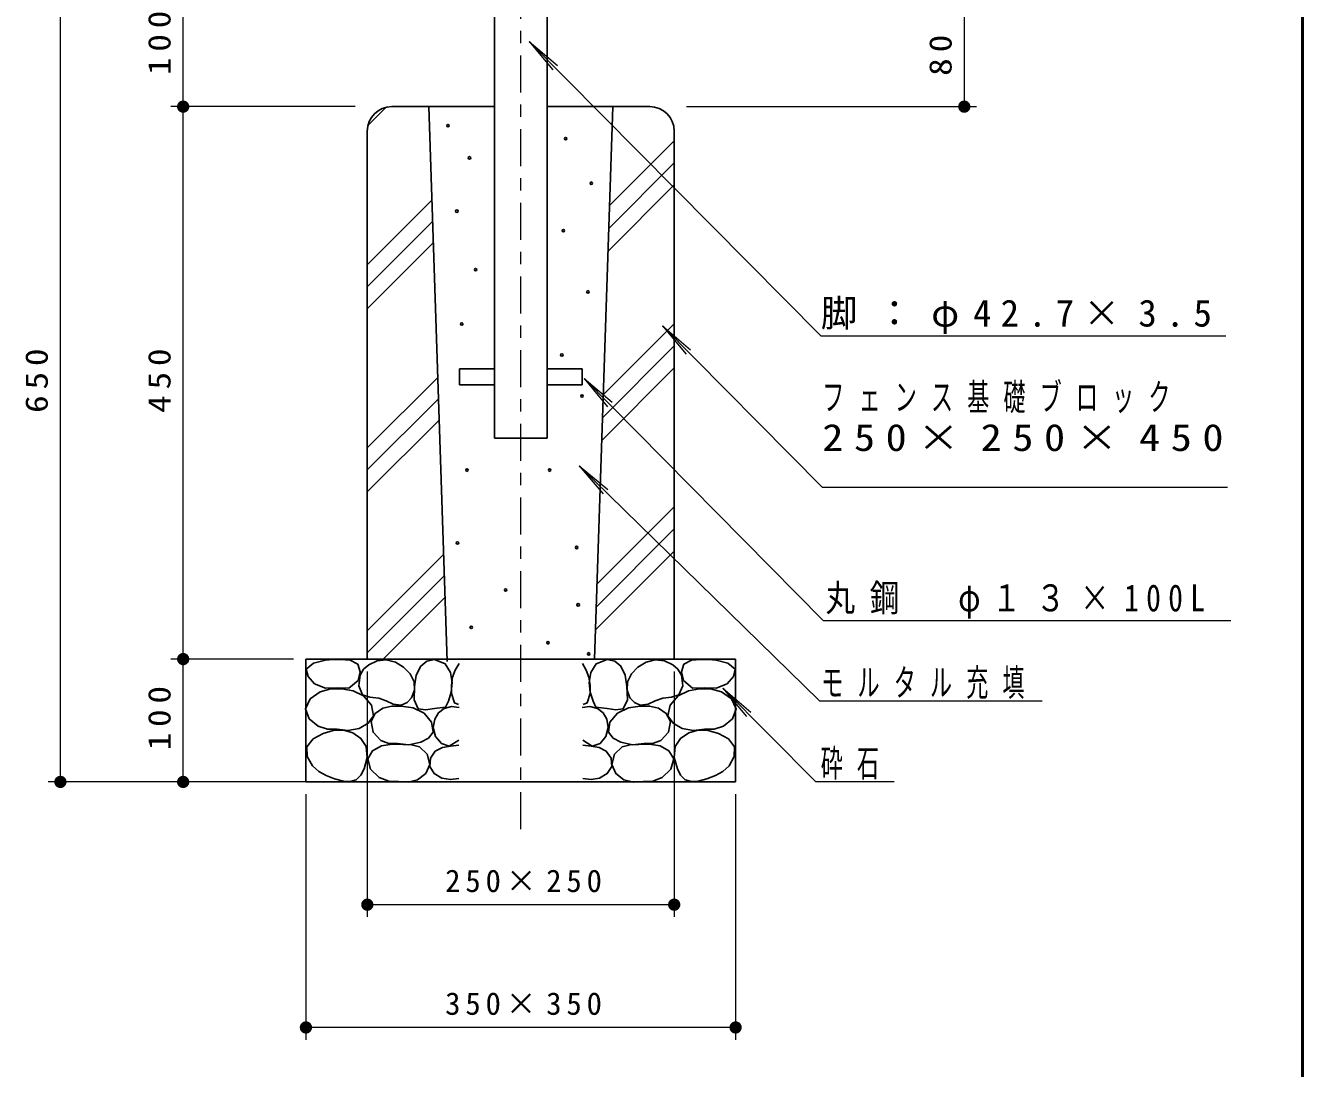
# Model space of a CAD drawing. Units: millimetres on the paper, scale 1:10. Extents: x -385 to 0, y -5 to 267.
# Drawn here: x -104 to 0, y 100.5 to 185.4 of the extents above; entities that cross this region are included whole.
import ezdxf

# ---------------------------------------------------------------- set-up
doc = ezdxf.new("R2010")
doc.units = ezdxf.units.MM
doc.linetypes.add('USER2', pattern=[6, 3, -1, 1, -1])
doc.layers.add('LY_1', color=7, linetype='Continuous', lineweight=13)
doc.styles.add('ＭＳ ゴシック', font='')
doc.styles.get('ＭＳ ゴシック').set_extended_font_data('MS Gothic')

# ---------------------------------------------------------------- blocks, each defined once
blk = doc.blocks.new('filled_dot')
at = {"color": 0, "linetype": 'Continuous', "lineweight": -2, "const_width": 1.25}
blk.add_lwpolyline([(-0.625, 0, 1), (0.625, 0, 1)], format="xyb", close=True, dxfattribs=at)

msp = doc.modelspace()

# ---------------------------------------------------------------- linework, layer by layer
at = {"layer": 'LY_1', "lineweight": 50}
msp.add_line((0, 0), (0, 267), dxfattribs=at)
at = {"layer": 'LY_1', "linetype": 'USER2'}
msp.add_line((-63.675, 119.955), (-63.675, 241.557), dxfattribs=at)
at = {"layer": 'LY_1', "lineweight": 25}
for p, q in [((-65.815, 151.793), (-65.815, 211.793)), ((-61.535, 151.793), (-61.535, 211.793)), ((-74.175, 178.793), (-71.175, 178.793)), ((-71.175, 178.793), (-65.815, 178.793)), ((-71.175, 178.793), (-69.672, 133.593)), ((-56.175, 178.793), (-61.535, 178.793)), ((-57.675, 133.793), (-56.175, 178.793)), ((-56.175, 178.793), (-53.175, 178.793)), ((-76.175, 133.793), (-76.175, 176.793)), ((-51.175, 133.793), (-51.175, 176.793)), ((-65.815, 157.443), (-68.675, 157.443)), ((-68.675, 157.443), (-68.675, 156.143)), ((-58.675, 157.443), (-61.535, 157.443)), ((-58.675, 157.443), (-58.675, 156.143)), ((-65.815, 156.143), (-68.675, 156.143)), ((-58.675, 156.143), (-61.535, 156.143)), ((-65.815, 151.793), (-61.535, 151.793)), ((-81.175, 133.793), (-46.175, 133.793)), ((-81.175, 123.793), (-81.175, 133.793)), ((-46.175, 123.793), (-46.175, 133.793)), ((-46.175, 123.793), (-81.175, 123.793))]:
    msp.add_line(p, q, dxfattribs=at)
at = {"layer": 'LY_1'}
for p, q in [((-101.175, 123.793), (-101.175, 188.793)), ((-91.175, 178.793), (-91.175, 188.793)), ((-27.548, 186.793), (-27.548, 178.793)), ((-62.98, 184.095), (-61.062, 181.788)), ((-62.98, 184.095), (-60.691, 182.156)), ((-39.237, 160.13), (-62.98, 184.095)), ((-77.175, 178.793), (-92.175, 178.793)), ((-91.175, 133.793), (-91.175, 178.793)), ((-76.114, 177.285), (-74.667, 178.731)), ((-50.175, 178.793), (-26.548, 178.793)), ((-56.444, 170.736), (-51.175, 176.004)), ((-56.506, 168.878), (-51.175, 174.208)), ((-56.568, 167.02), (-51.175, 172.412)), ((-76.175, 165.91), (-70.921, 171.164)), ((-76.175, 164.114), (-70.864, 169.426)), ((-76.175, 162.318), (-70.806, 167.687)), ((-56.958, 155.316), (-51.175, 161.098)), ((-52.126, 160.935), (-50.209, 158.628)), ((-52.126, 160.935), (-49.837, 158.996)), ((-39.116, 147.797), (-52.126, 160.935)), ((-57.02, 153.458), (-51.175, 159.302)), ((-39.237, 160.13), (-6.237, 160.13)), ((-57.082, 151.6), (-51.175, 157.506)), ((-76.175, 151.004), (-70.442, 156.738)), ((-58.512, 156.66), (-56.599, 154.349)), ((-58.512, 156.66), (-56.227, 154.717)), ((-39.046, 136.935), (-58.512, 156.66)), ((-76.175, 149.208), (-70.384, 155)), ((-76.175, 147.412), (-70.326, 153.261)), ((-58.912, 149.524), (-56.958, 147.248)), ((-58.912, 149.524), (-56.593, 147.621)), ((-39.352, 130.398), (-58.912, 149.524)), ((-39.116, 147.797), (-6.116, 147.797)), ((-57.472, 139.896), (-51.175, 146.193)), ((-57.534, 138.038), (-51.175, 144.397)), ((-57.595, 136.18), (-51.175, 142.6)), ((-76.175, 136.098), (-69.962, 142.312)), ((-76.175, 134.302), (-69.904, 140.573)), ((-74.888, 133.793), (-69.846, 138.835)), ((-39.046, 136.935), (-5.842, 136.935)), ((-82.175, 133.793), (-92.175, 133.793)), ((-91.175, 123.793), (-91.175, 133.793)), ((-76.175, 132.793), (-76.175, 112.793)), ((-51.175, 132.793), (-51.175, 112.793)), ((-47.218, 131.415), (-45.292, 129.116)), ((-47.218, 131.415), (-44.922, 129.485)), ((-39.654, 123.838), (-47.218, 131.415)), ((-39.352, 130.398), (-21.197, 130.398)), ((-71.219, 123.793), (-102.175, 123.793)), ((-39.654, 123.838), (-33.246, 123.838)), ((-81.175, 122.793), (-81.175, 102.793)), ((-46.175, 122.793), (-46.175, 102.793)), ((-51.175, 113.793), (-76.175, 113.793)), ((-46.175, 103.793), (-81.175, 103.793))]:
    msp.add_line(p, q, dxfattribs=at)
at = {"layer": 'LY_1', "lineweight": 25}
for points in [[(-78.641, 131.443), (-79.579, 131.42), (-80.475, 131.79), (-80.997, 132.368), (-81.144, 132.98), (-80.556, 133.474), (-79.583, 133.698), (-78.968, 133.761), (-78.369, 133.773), (-77.578, 133.705), (-76.956, 133.376), (-76.769, 132.758), (-76.932, 132.063), (-77.675, 131.419)], [(-74.057, 130.13), (-74.631, 130.404), (-75.247, 130.601), (-75.961, 130.685), (-76.56, 130.898), (-76.872, 131.605), (-76.758, 132.484), (-76.474, 132.966), (-76.064, 133.326), (-75.376, 133.642), (-74.627, 133.723), (-73.885, 133.536), (-73.215, 133.128), (-72.691, 132.594), (-72.372, 131.939), (-72.34, 131.278), (-72.571, 130.65), (-72.937, 130.261), (-73.413, 130.056)], [(-69.795, 129.882), (-70.712, 129.783), (-71.43, 129.67), (-72.026, 129.734), (-72.358, 130.467), (-72.323, 131.567), (-72.192, 132.491), (-71.827, 133.227), (-71.328, 133.615), (-70.712, 133.773), (-69.82, 133.401), (-69.387, 132.713), (-69.25, 131.889), (-69.338, 131.115), (-69.572, 130.378)], [(-57.555, 129.882), (-56.638, 129.783), (-55.92, 129.67), (-55.325, 129.734), (-54.992, 130.467), (-55.027, 131.567), (-55.158, 132.491), (-55.523, 133.227), (-56.023, 133.615), (-56.638, 133.773), (-57.53, 133.401), (-57.963, 132.713), (-58.1, 131.889), (-58.012, 131.115), (-57.778, 130.378)], [(-53.293, 130.13), (-52.719, 130.404), (-52.103, 130.601), (-51.389, 130.685), (-50.79, 130.898), (-50.478, 131.605), (-50.592, 132.484), (-50.876, 132.966), (-51.286, 133.326), (-51.974, 133.642), (-52.723, 133.723), (-53.466, 133.536), (-54.135, 133.128), (-54.659, 132.594), (-54.978, 131.939), (-55.01, 131.278), (-54.779, 130.65), (-54.413, 130.261), (-53.937, 130.056)], [(-48.709, 131.443), (-47.771, 131.42), (-46.875, 131.79), (-46.353, 132.368), (-46.206, 132.98), (-46.795, 133.474), (-47.767, 133.698), (-48.382, 133.761), (-48.981, 133.773), (-49.772, 133.705), (-50.394, 133.376), (-50.581, 132.758), (-50.418, 132.063), (-49.675, 131.419)], [(-78.641, 128.098), (-79.418, 128.085), (-80.178, 128.321), (-80.918, 128.944), (-81.218, 129.758), (-80.835, 130.548), (-80.029, 131.121), (-79.142, 131.364), (-78.245, 131.369), (-77.332, 131.218), (-76.486, 130.799), (-75.836, 130.049), (-75.668, 129.188), (-76.093, 128.565), (-76.833, 128.148), (-77.749, 127.978)], [(-48.709, 128.098), (-47.932, 128.085), (-47.172, 128.321), (-46.432, 128.944), (-46.132, 129.758), (-46.515, 130.548), (-47.321, 131.121), (-48.208, 131.364), (-49.105, 131.369), (-50.018, 131.218), (-50.864, 130.799), (-51.514, 130.049), (-51.682, 129.188), (-51.257, 128.565), (-50.518, 128.148), (-49.601, 127.978)], [(-73.71, 126.909), (-74.411, 126.917), (-75.073, 127.157), (-75.703, 127.844), (-75.866, 128.718), (-75.523, 129.366), (-74.9, 129.808), (-74.169, 129.973), (-73.413, 129.957), (-72.445, 129.818), (-71.555, 129.387), (-70.942, 128.658), (-70.811, 127.85), (-71.197, 127.365), (-71.827, 127.033), (-72.781, 126.825)], [(-53.64, 126.909), (-52.94, 126.917), (-52.277, 127.157), (-51.648, 127.844), (-51.484, 128.718), (-51.827, 129.366), (-52.45, 129.808), (-53.181, 129.973), (-53.937, 129.957), (-54.905, 129.818), (-55.795, 129.387), (-56.408, 128.658), (-56.539, 127.85), (-56.153, 127.365), (-55.523, 127.033), (-54.57, 126.825)], [(-78.121, 123.861), (-78.842, 124.034), (-79.533, 124.307), (-80.133, 124.637), (-80.649, 125.1), (-81.064, 125.864), (-81.095, 126.661), (-80.597, 127.298), (-79.781, 127.726), (-78.945, 127.969), (-78.127, 128.01), (-77.353, 127.801), (-76.697, 127.338), (-76.263, 126.686), (-76.177, 125.787), (-76.436, 124.852), (-76.698, 124.334), (-77.08, 123.96), (-77.583, 123.821)], [(-49.229, 123.861), (-48.509, 124.034), (-47.817, 124.307), (-47.218, 124.637), (-46.702, 125.1), (-46.287, 125.864), (-46.256, 126.661), (-46.753, 127.298), (-47.569, 127.726), (-48.405, 127.969), (-49.223, 128.01), (-49.997, 127.801), (-50.654, 127.338), (-51.087, 126.686), (-51.173, 125.787), (-50.914, 124.852), (-50.653, 124.334), (-50.27, 123.96), (-49.767, 123.821)], [(-73.636, 123.835), (-74.431, 123.866), (-75.197, 124.157), (-75.91, 124.834), (-76.139, 125.669), (-75.742, 126.312), (-75.024, 126.734), (-74.162, 126.864), (-73.289, 126.834), (-72.586, 126.822), (-71.926, 126.66), (-71.297, 126.045), (-71.084, 125.198), (-71.409, 124.468), (-72.075, 123.959), (-72.851, 123.766)], [(-53.714, 123.835), (-52.919, 123.866), (-52.153, 124.157), (-51.44, 124.834), (-51.211, 125.669), (-51.608, 126.312), (-52.326, 126.734), (-53.188, 126.864), (-54.061, 126.834), (-54.764, 126.822), (-55.424, 126.66), (-56.053, 126.045), (-56.266, 125.198), (-55.941, 124.468), (-55.275, 123.959), (-54.499, 123.766)]]:
    msp.add_lwpolyline(points, close=True, dxfattribs=at)
for points in [[(-68.705, 133.45), (-69.014, 132.899), (-69.226, 132.311), (-69.324, 131.677), (-69.325, 130.997), (-69.077, 130.229), (-68.755, 130.105)], [(-58.645, 133.45), (-58.336, 132.899), (-58.125, 132.311), (-58.026, 131.677), (-58.026, 130.997), (-58.273, 130.229), (-58.595, 130.105)], [(-68.73, 127.181), (-69.498, 126.711), (-70.131, 126.925), (-70.613, 127.503), (-70.807, 128.212), (-70.687, 128.916), (-70.38, 129.424), (-69.919, 129.783), (-69.31, 129.926), (-68.68, 129.857)], [(-58.62, 127.181), (-57.852, 126.711), (-57.219, 126.925), (-56.737, 127.503), (-56.543, 128.212), (-56.663, 128.916), (-56.97, 129.424), (-57.431, 129.783), (-58.04, 129.926), (-58.67, 129.857)], [(-68.73, 124.059), (-69.407, 123.98), (-70.093, 124.109), (-70.719, 124.477), (-71.084, 125.05), (-71.025, 125.719), (-70.638, 126.289), (-70.057, 126.585), (-69.399, 126.711), (-68.73, 126.785)], [(-58.62, 124.059), (-57.943, 123.98), (-57.257, 124.109), (-56.631, 124.477), (-56.266, 125.05), (-56.325, 125.719), (-56.712, 126.289), (-57.293, 126.585), (-57.951, 126.711), (-58.62, 126.785)]]:
    msp.add_lwpolyline(points, dxfattribs=at)
for centre in [(-69.608, 177.245), (-60.019, 176.19), (-67.85, 174.619), (-57.932, 172.556), (-68.882, 170.281), (-60.207, 168.687), (-67.356, 165.51), (-58.209, 163.705), (-68.48, 161.089), (-60.329, 158.565), (-58.682, 155.222), (-68.06, 149.187), (-61.326, 149.187), (-68.828, 143.256), (-59.126, 142.888), (-64.909, 139.425), (-58.999, 138.217), (-67.711, 136.386), (-61.461, 135.124), (-58.14, 134.221)]:
    msp.add_circle(centre, 0.1, dxfattribs=at)
for centre, start, end in [((-74.175, 176.793), 90, 180), ((-53.175, 176.793), 0, 90)]:
    msp.add_arc(centre, 2, start, end, dxfattribs=at)

# ---------------------------------------------------------------- block references
at = {"layer": 'LY_1', "xscale": 0.4, "yscale": 0.4}
for p, rotation in [((-91.175, 178.793), 90), ((-91.175, 178.793), 270), ((-27.548, 178.793), 90), ((-91.175, 133.793), 90), ((-91.175, 133.793), 270), ((-101.175, 123.793), 90), ((-91.175, 123.793), 90), ((-51.175, 113.793), 180), ((-46.175, 103.793), 180)]:
    msp.add_blockref('filled_dot', p, dxfattribs=dict(at, rotation=rotation))
for p in [(-76.175, 113.793), (-81.175, 103.793)]:
    msp.add_blockref('filled_dot', p, dxfattribs=at)

# ---------------------------------------------------------------- texts
at = {"layer": 'LY_1', "char_height": 1.833, "attachment_point": 8, "rotation": 90, "style": 'ＭＳ ゴシック'}
for s, insert in [('\\T1.33;\\W1.15;100', (-92.175, 184.221)), ('\\T1.34;\\W1.15;80', (-28.548, 183.221)), ('\\T1.33;\\W1.15;650', (-102.175, 156.708)), ('\\T1.33;\\W1.15;450', (-92.175, 156.708)), ('\\T1.33;\\W1.15;100', (-92.175, 129.221))]:
    msp.add_mtext(s, dxfattribs=dict(at, insert=insert))
at = {"layer": 'LY_1', "style": 'ＭＳ ゴシック'}
for s, insert, char_height, attachment_point in [('\\T1.5;脚：φ42.7×3.5', (-39.237, 160.28), 2.199, 7), ('\\T1.64;\\W0.6;フェンス基礎ブロック', (-39.116, 156.247), 2.199, 1), ('\\T1.5;\\W1.15;250×250×450', (-39.116, 152.947), 2.199, 1), ('\\T1.5;\\W0.8;丸鋼\u3000φ１３×100L', (-38.842, 137.085), 2.199, 7), ('\\T1.64;\\W0.6;モルタル充填', (-39.197, 130.548), 2.199, 7), ('\\T1.64;\\W0.6;砕石', (-39.246, 123.988), 2.199, 7), ('\\T1.32;250×250', (-63.25, 114.793), 1.833, 8), ('\\T1.32;350×350', (-63.25, 104.793), 1.833, 8)]:
    msp.add_mtext(s, dxfattribs=dict(at, insert=insert, char_height=char_height, attachment_point=attachment_point))

doc.saveas('drawing.dxf')
